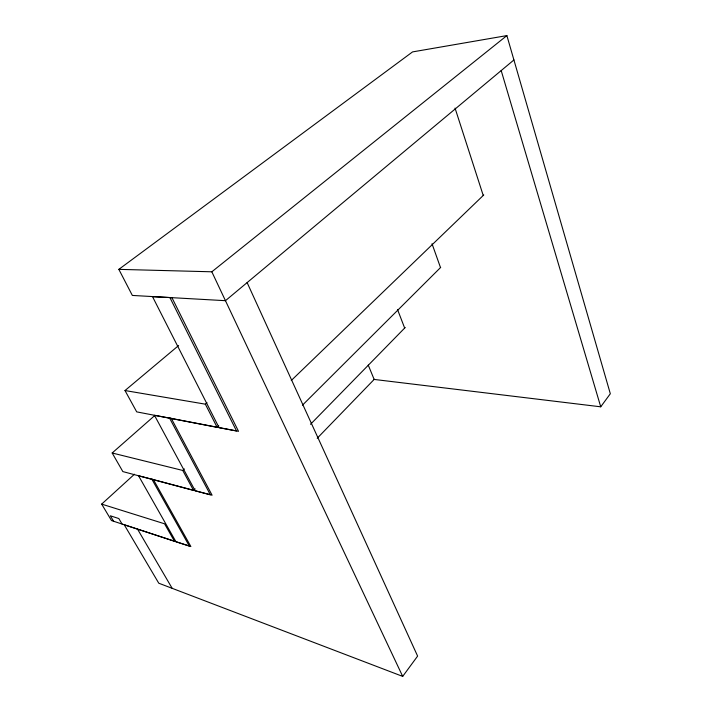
<?xml version="1.0" encoding="UTF-8"?>
<svg xmlns="http://www.w3.org/2000/svg" width="712" height="712" viewBox="0 0 712 712"><rect width="100%" height="100%" fill="white"/><g stroke="black" fill="none" stroke-linecap="round" stroke-linejoin="round"><path stroke-width="1.07" d="M169.901 297.554L236.509 430.938L169.527 418.069L210.351 494.76L151.852 479.185L189.33 546.051L124.226 524.753L158.776 583.208L402.698 676.4L417.615 656.099L247.126 282.602M368.246 365.105L374.156 379.434L600.732 406.81L610.326 393.745L506.882 35.6L412.551 51.905L118.842 269.358L132.343 295.435L225.455 300.687L513.913 59.959M317.214 438.245L374.343 379.238M310.494 424.308L405.253 327.458M302.449 405.181L440.701 267.392M154.682 415.603L112.176 452.992L122.847 471.584L193.53 490.408L195.124 488.868M291.252 380.511L483.768 194.963M112.176 452.992L182.744 470.454L184.355 468.923M178.623 345.534L125 390.541L136.704 411.874L217.142 427.342L218.762 425.829M101.674 504.114L164.552 523.792L174.476 541.28L111.49 520.561L101.674 504.114L134.461 474.219M125 390.541L205.35 404.167L206.996 402.68M118.842 269.358L211.829 271.797L506.882 35.6M113.591 521.246L110.333 515.791L118.815 518.541L122.081 524.041M137.452 528.989L172.073 588.165M182.744 470.454L193.53 490.408M205.35 404.167L217.142 427.342M211.829 271.797L402.698 676.4M397.527 309.533L404.638 327.992M432.024 243.753L440.479 267.507M455.039 108.099L483.208 195.4M501.195 70.577L600.732 406.81M171.93 297.661L152.528 296.673L219.091 427.707L238.529 431.321L171.93 297.661M171.28 418.398L154.442 415.283L195.221 490.853L212.105 495.223L171.28 418.398M153.4 479.594L138.546 475.758L175.971 541.779L190.878 546.549L153.4 479.594"/></g></svg>
